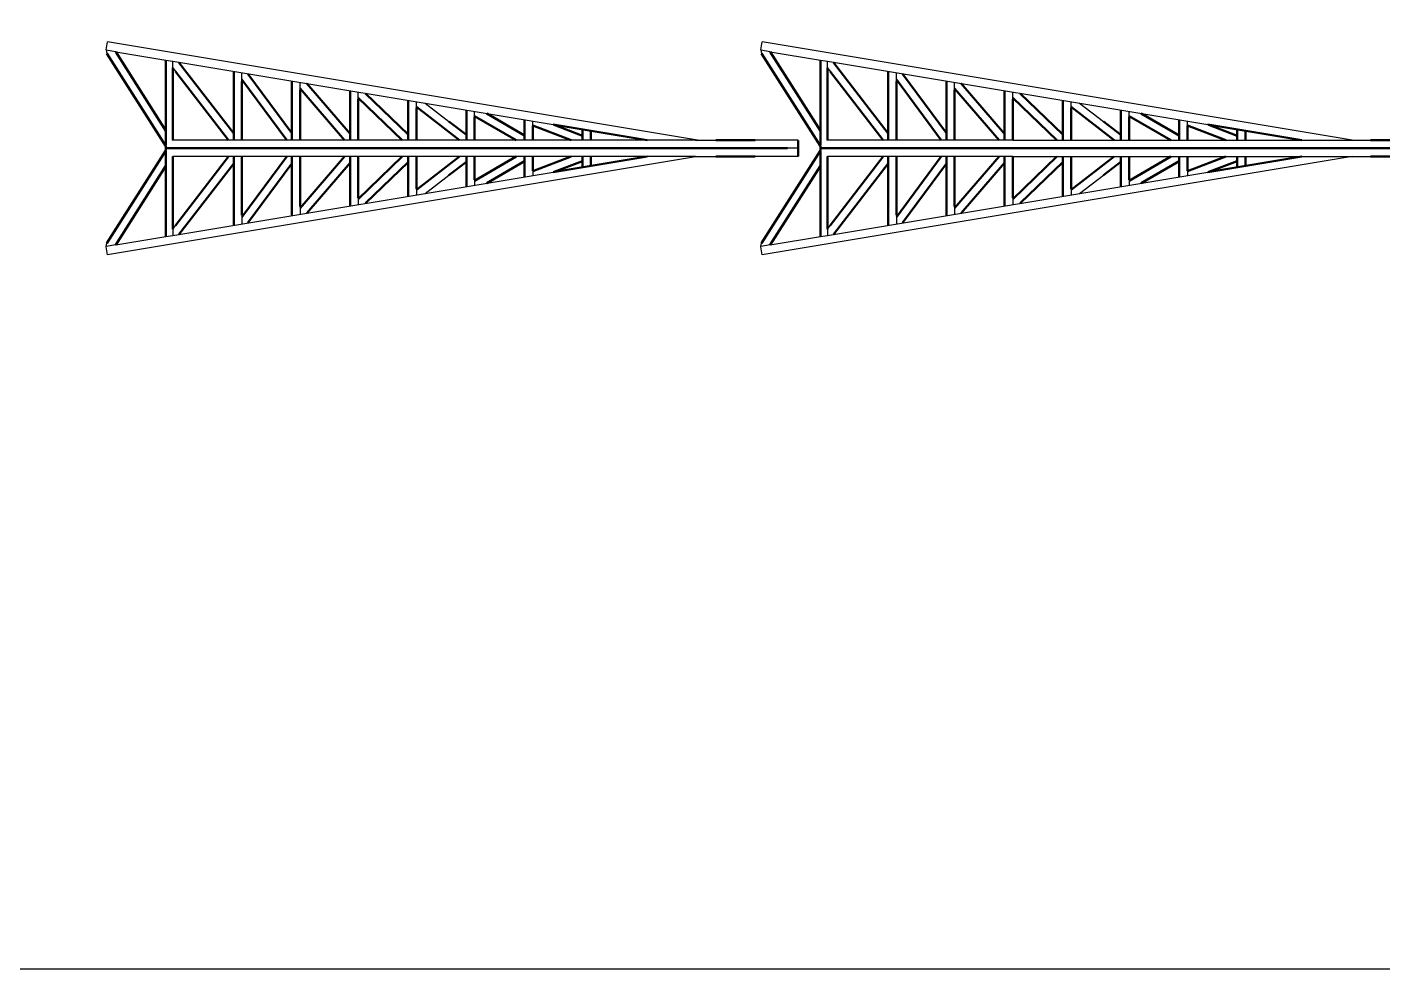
# Model space of a CAD drawing. Header units: centimetres. Extents: x 101 to 201, y 97 to 167.
# Drawn here: x 134.99 to 146.26, y 97.08 to 104.91 of the extents above; entities that cross this region are included whole.
import ezdxf

# ---------------------------------------------------------------- set-up
doc = ezdxf.new("R2010")
doc.units = ezdxf.units.CM
for name, color, linetype in [('corte', 1, 'Continuous'), ('grabado', 5, 'Continuous'), ('modulos alternativos', 10, 'Continuous')]:
    doc.layers.add(name, color=color, linetype=linetype)

msp = doc.modelspace()

# ---------------------------------------------------------------- linework, layer by layer
at = {"layer": 'corte'}
for p, q in [((135.648, 104.718), (135.659, 104.786)), ((135.648, 104.718), (135.654, 104.689)), ((135.648, 104.716), (135.648, 104.716)), ((140.563, 103.968), (135.659, 104.786)), ((141.089, 104.718), (141.101, 104.786)), ((141.089, 104.718), (141.096, 104.689)), ((141.09, 104.716), (141.09, 104.716)), ((146.005, 103.968), (141.101, 104.786)), ((136.144, 103.918), (136.144, 103.923)), ((137.63, 103.968), (137.618, 103.968)), ((137.743, 103.968), (137.741, 103.968)), ((140.546, 103.968), (140.715, 103.968)), ((141.401, 103.968), (141.044, 103.968)), ((141.401, 103.965), (141.401, 103.968)), ((141.586, 103.918), (141.586, 103.923)), ((143.071, 103.968), (143.06, 103.968)), ((143.185, 103.968), (143.182, 103.968)), ((145.988, 103.968), (146.157, 103.968)), ((140.563, 103.831), (135.659, 103.014)), ((136.144, 103.882), (136.144, 103.877)), ((137.63, 103.831), (137.618, 103.831)), ((137.743, 103.831), (137.741, 103.831)), ((140.546, 103.831), (140.715, 103.831)), ((141.401, 103.831), (141.044, 103.831)), ((146.005, 103.831), (141.101, 103.014)), ((141.401, 103.9), (141.313, 103.9)), ((141.401, 103.903), (141.401, 103.897)), ((141.401, 103.834), (141.401, 103.831)), ((141.586, 103.882), (141.586, 103.877)), ((143.071, 103.831), (143.06, 103.831)), ((143.185, 103.831), (143.182, 103.831)), ((145.988, 103.831), (146.157, 103.831)), ((135.648, 103.083), (135.654, 103.11)), ((135.648, 103.083), (135.648, 103.083)), ((135.659, 103.014), (135.648, 103.081)), ((141.101, 103.014), (141.089, 103.081)), ((141.09, 103.083), (141.096, 103.11)), ((141.09, 103.083), (141.09, 103.083))]:
    msp.add_line(p, q, dxfattribs=at)
at = {"layer": 'corte', "lineweight": 50}
for p, q in [((135.654, 104.689), (136.144, 103.918)), ((141.096, 104.689), (141.586, 103.918)), ((136.144, 103.918), (136.144, 103.882)), ((140.715, 103.968), (141.044, 103.968)), ((141.401, 103.834), (141.401, 103.965)), ((141.586, 103.918), (141.586, 103.882)), ((146.157, 103.968), (146.486, 103.968)), ((135.654, 103.11), (136.144, 103.882)), ((136.144, 103.9), (141.313, 103.9)), ((140.715, 103.831), (141.044, 103.831)), ((141.096, 103.11), (141.586, 103.882)), ((141.586, 103.9), (146.755, 103.9)), ((146.157, 103.831), (146.486, 103.831))]:
    msp.add_line(p, q, dxfattribs=at)
at = {"layer": 'grabado'}
for p, q in [((135.727, 104.703), (135.648, 104.716)), ((135.727, 104.703), (136.144, 104.633)), ((141.169, 104.703), (141.09, 104.716)), ((141.169, 104.703), (141.586, 104.633)), ((136.144, 104.633), (136.201, 104.626)), ((136.201, 104.57), (136.201, 104.626)), ((136.201, 104.626), (139.364, 104.099)), ((136.251, 104.617), (136.253, 104.615)), ((141.586, 104.633), (141.643, 104.626)), ((141.643, 104.57), (141.643, 104.626)), ((141.643, 104.626), (144.806, 104.099)), ((141.693, 104.617), (141.695, 104.615)), ((136.201, 104.57), (136.224, 104.54)), ((136.708, 104.539), (136.708, 104.541)), ((136.776, 104.457), (136.776, 104.53)), ((136.825, 104.522), (136.826, 104.52)), ((141.643, 104.57), (141.666, 104.54)), ((142.149, 104.539), (142.149, 104.541)), ((142.218, 104.457), (142.218, 104.53)), ((142.266, 104.522), (142.268, 104.52)), ((137.191, 104.459), (137.191, 104.461)), ((137.26, 104.384), (137.26, 104.449)), ((137.313, 104.441), (137.315, 104.438)), ((137.675, 104.378), (137.675, 104.38)), ((137.743, 104.31), (137.743, 104.369)), ((142.633, 104.459), (142.633, 104.461)), ((142.701, 104.384), (142.701, 104.449)), ((142.754, 104.441), (142.756, 104.438)), ((143.116, 104.378), (143.116, 104.38)), ((143.185, 104.31), (143.185, 104.369)), ((137.803, 104.359), (137.805, 104.356)), ((138.158, 104.298), (138.158, 104.3)), ((138.227, 104.236), (138.227, 104.288)), ((138.299, 104.276), (138.497, 104.123)), ((143.245, 104.359), (143.247, 104.356)), ((143.6, 104.298), (143.6, 104.3)), ((143.669, 104.236), (143.669, 104.288)), ((143.74, 104.276), (143.939, 104.123)), ((138.642, 104.217), (138.642, 104.219)), ((138.711, 104.161), (138.711, 104.208)), ((138.807, 104.191), (138.812, 104.189)), ((144.084, 104.217), (144.084, 104.219)), ((144.152, 104.161), (144.152, 104.208)), ((144.249, 104.191), (144.253, 104.189)), ((139.126, 104.136), (139.126, 104.138)), ((139.194, 104.086), (139.194, 104.127)), ((139.364, 104.099), (139.373, 104.095)), ((144.567, 104.136), (144.567, 104.138)), ((144.636, 104.086), (144.636, 104.127)), ((144.806, 104.099), (144.815, 104.095)), ((136.201, 103.965), (136.201, 103.968)), ((137.618, 103.968), (136.201, 103.968)), ((140.546, 103.968), (137.63, 103.968)), ((141.643, 103.965), (141.643, 103.968)), ((143.06, 103.968), (141.643, 103.968)), ((143.182, 103.968), (143.071, 103.968)), ((143.185, 103.968), (145.988, 103.968)), ((136.201, 103.834), (136.201, 103.831)), ((137.618, 103.831), (136.201, 103.831)), ((140.546, 103.831), (137.63, 103.831)), ((141.643, 103.834), (141.643, 103.831)), ((143.06, 103.831), (141.643, 103.831)), ((143.182, 103.831), (143.071, 103.831)), ((143.185, 103.831), (145.988, 103.831)), ((136.201, 103.174), (139.364, 103.701)), ((139.194, 103.714), (139.194, 103.672)), ((139.364, 103.701), (139.373, 103.704)), ((141.643, 103.174), (144.806, 103.701)), ((144.636, 103.714), (144.636, 103.672)), ((144.806, 103.701), (144.815, 103.704)), ((138.299, 103.523), (138.497, 103.676)), ((138.642, 103.582), (138.642, 103.58)), ((138.711, 103.638), (138.711, 103.592)), ((138.807, 103.608), (138.812, 103.611)), ((139.126, 103.663), (139.126, 103.661)), ((143.74, 103.523), (143.939, 103.676)), ((144.084, 103.582), (144.084, 103.58)), ((144.152, 103.638), (144.152, 103.592)), ((144.249, 103.608), (144.253, 103.611)), ((144.567, 103.663), (144.567, 103.661)), ((137.743, 103.489), (137.743, 103.431)), ((138.158, 103.502), (138.158, 103.5)), ((138.227, 103.563), (138.227, 103.511)), ((143.185, 103.489), (143.185, 103.431)), ((143.6, 103.502), (143.6, 103.5)), ((143.669, 103.563), (143.669, 103.511)), ((137.26, 103.416), (137.26, 103.35)), ((137.313, 103.359), (137.315, 103.361)), ((137.675, 103.421), (137.675, 103.419)), ((137.803, 103.441), (137.805, 103.443)), ((142.701, 103.416), (142.701, 103.35)), ((142.754, 103.359), (142.756, 103.361)), ((143.116, 103.421), (143.116, 103.419)), ((143.245, 103.441), (143.247, 103.443)), ((136.201, 103.229), (136.224, 103.259)), ((136.708, 103.26), (136.708, 103.258)), ((136.776, 103.343), (136.776, 103.27)), ((136.825, 103.278), (136.826, 103.28)), ((137.191, 103.341), (137.191, 103.339)), ((141.643, 103.229), (141.666, 103.259)), ((142.149, 103.26), (142.149, 103.258)), ((142.218, 103.343), (142.218, 103.27)), ((142.266, 103.278), (142.268, 103.28)), ((142.633, 103.341), (142.633, 103.339)), ((135.727, 103.097), (136.144, 103.166)), ((136.144, 103.166), (136.201, 103.174)), ((136.201, 103.229), (136.201, 103.174)), ((136.251, 103.182), (136.253, 103.184)), ((141.169, 103.097), (141.586, 103.166)), ((141.586, 103.166), (141.643, 103.174)), ((141.643, 103.229), (141.643, 103.174)), ((141.693, 103.182), (141.695, 103.184)), ((135.727, 103.097), (135.648, 103.083)), ((141.169, 103.097), (141.09, 103.083))]:
    msp.add_line(p, q, dxfattribs=at)
at = {"layer": 'grabado', "lineweight": 50}
for p, q in [((135.727, 104.703), (136.144, 104.046)), ((141.169, 104.703), (141.586, 104.046)), ((136.144, 103.923), (136.144, 104.633)), ((136.253, 104.615), (136.708, 104.024)), ((141.586, 103.923), (141.586, 104.633)), ((141.695, 104.615), (142.149, 104.024)), ((136.201, 103.968), (136.201, 104.57)), ((136.224, 104.54), (136.664, 103.968)), ((136.708, 104.539), (136.708, 103.968)), ((136.826, 104.52), (137.191, 104.026)), ((141.643, 103.968), (141.643, 104.57)), ((141.666, 104.54), (142.106, 103.968)), ((142.149, 104.539), (142.149, 103.968)), ((142.268, 104.52), (142.633, 104.026)), ((136.776, 104.472), (137.149, 103.968)), ((136.776, 103.968), (136.776, 104.457)), ((137.191, 104.459), (137.191, 103.968)), ((137.26, 104.397), (137.63, 103.968)), ((137.26, 103.968), (137.26, 104.384)), ((137.315, 104.438), (137.675, 104.021)), ((137.675, 104.378), (137.675, 103.968)), ((142.218, 104.472), (142.59, 103.968)), ((142.218, 103.968), (142.218, 104.457)), ((142.633, 104.459), (142.633, 103.968)), ((142.701, 104.397), (143.071, 103.968)), ((142.701, 103.968), (142.701, 104.384)), ((142.756, 104.438), (143.116, 104.021)), ((143.116, 104.378), (143.116, 103.968)), ((137.743, 104.321), (138.109, 103.968)), ((137.743, 103.968), (137.743, 104.31)), ((137.805, 104.356), (138.158, 104.016)), ((138.158, 104.298), (138.158, 103.968)), ((143.185, 104.321), (143.551, 103.968)), ((143.185, 103.968), (143.185, 104.31)), ((143.247, 104.356), (143.6, 104.016)), ((143.6, 104.298), (143.6, 103.968)), ((138.227, 104.245), (138.586, 103.968)), ((138.227, 103.968), (138.227, 104.236)), ((138.642, 104.217), (138.642, 103.968)), ((138.711, 104.168), (139.057, 103.968)), ((138.711, 103.968), (138.711, 104.161)), ((138.812, 104.189), (139.126, 104.008)), ((143.669, 104.245), (144.027, 103.968)), ((143.669, 103.968), (143.669, 104.236)), ((144.084, 104.217), (144.084, 103.968)), ((144.152, 104.168), (144.499, 103.968)), ((144.152, 103.968), (144.152, 104.161)), ((144.253, 104.189), (144.567, 104.008)), ((138.497, 104.123), (138.642, 104.012)), ((139.126, 104.136), (139.126, 103.968)), ((139.194, 104.09), (139.513, 103.968)), ((139.194, 103.968), (139.194, 104.086)), ((139.364, 104.099), (140.146, 103.968)), ((139.373, 104.095), (139.609, 104.005)), ((139.609, 104.058), (139.609, 103.968)), ((139.678, 103.968), (139.678, 104.046)), ((143.939, 104.123), (144.084, 104.012)), ((144.567, 104.136), (144.567, 103.968)), ((144.636, 104.09), (144.955, 103.968)), ((144.636, 103.968), (144.636, 104.086)), ((144.806, 104.099), (145.588, 103.968)), ((144.815, 104.095), (145.051, 104.005)), ((145.051, 104.058), (145.051, 103.968)), ((145.119, 103.968), (145.119, 104.046)), ((136.144, 103.877), (136.144, 103.166)), ((136.201, 103.831), (136.201, 103.229)), ((136.224, 103.259), (136.664, 103.831)), ((136.708, 103.831), (136.708, 103.26)), ((136.776, 103.831), (136.776, 103.343)), ((136.776, 103.327), (137.149, 103.831)), ((137.191, 103.831), (137.191, 103.341)), ((137.26, 103.831), (137.26, 103.416)), ((137.26, 103.403), (137.63, 103.831)), ((137.675, 103.831), (137.675, 103.421)), ((137.743, 103.831), (137.743, 103.489)), ((137.743, 103.478), (138.109, 103.831)), ((138.158, 103.831), (138.158, 103.502)), ((138.227, 103.831), (138.227, 103.563)), ((138.227, 103.555), (138.586, 103.831)), ((138.642, 103.831), (138.642, 103.582)), ((138.711, 103.631), (139.057, 103.831)), ((138.711, 103.831), (138.711, 103.638)), ((139.126, 103.831), (139.126, 103.663)), ((139.194, 103.831), (139.194, 103.714)), ((139.194, 103.709), (139.513, 103.831)), ((139.364, 103.701), (140.146, 103.831)), ((139.609, 103.831), (139.609, 103.742)), ((139.678, 103.831), (139.678, 103.753)), ((141.586, 103.877), (141.586, 103.166)), ((141.643, 103.831), (141.643, 103.229)), ((141.666, 103.259), (142.106, 103.831)), ((142.149, 103.831), (142.149, 103.26)), ((142.218, 103.831), (142.218, 103.343)), ((142.218, 103.327), (142.59, 103.831)), ((142.633, 103.831), (142.633, 103.341)), ((142.701, 103.831), (142.701, 103.416)), ((142.701, 103.403), (143.071, 103.831)), ((143.116, 103.831), (143.116, 103.421)), ((143.185, 103.831), (143.185, 103.489)), ((143.185, 103.478), (143.551, 103.831)), ((143.6, 103.831), (143.6, 103.502)), ((143.669, 103.831), (143.669, 103.563)), ((143.669, 103.555), (144.027, 103.831)), ((144.084, 103.831), (144.084, 103.582)), ((144.152, 103.631), (144.499, 103.831)), ((144.152, 103.831), (144.152, 103.638)), ((144.567, 103.831), (144.567, 103.663)), ((144.636, 103.831), (144.636, 103.714)), ((144.636, 103.709), (144.955, 103.831)), ((144.806, 103.701), (145.588, 103.831)), ((145.051, 103.831), (145.051, 103.742)), ((145.119, 103.831), (145.119, 103.753)), ((135.727, 103.097), (136.144, 103.754)), ((136.253, 103.184), (136.708, 103.775)), ((136.826, 103.28), (137.191, 103.773)), ((137.315, 103.361), (137.675, 103.779)), ((137.805, 103.443), (138.158, 103.784)), ((138.497, 103.676), (138.642, 103.788)), ((138.812, 103.611), (139.126, 103.792)), ((139.373, 103.704), (139.609, 103.794)), ((141.169, 103.097), (141.586, 103.754)), ((141.695, 103.184), (142.149, 103.775)), ((142.268, 103.28), (142.633, 103.773)), ((142.756, 103.361), (143.116, 103.779)), ((143.247, 103.443), (143.6, 103.784)), ((143.939, 103.676), (144.084, 103.788)), ((144.253, 103.611), (144.567, 103.792)), ((144.815, 103.704), (145.051, 103.794))]:
    msp.add_line(p, q, dxfattribs=at)
at = {"layer": 'modulos alternativos'}
msp.add_lwpolyline([(100.859, 97.076), (200.859, 97.076), (200.859, 167.076), (100.859, 167.076)], close=True, dxfattribs=at)

doc.saveas('drawing.dxf')
